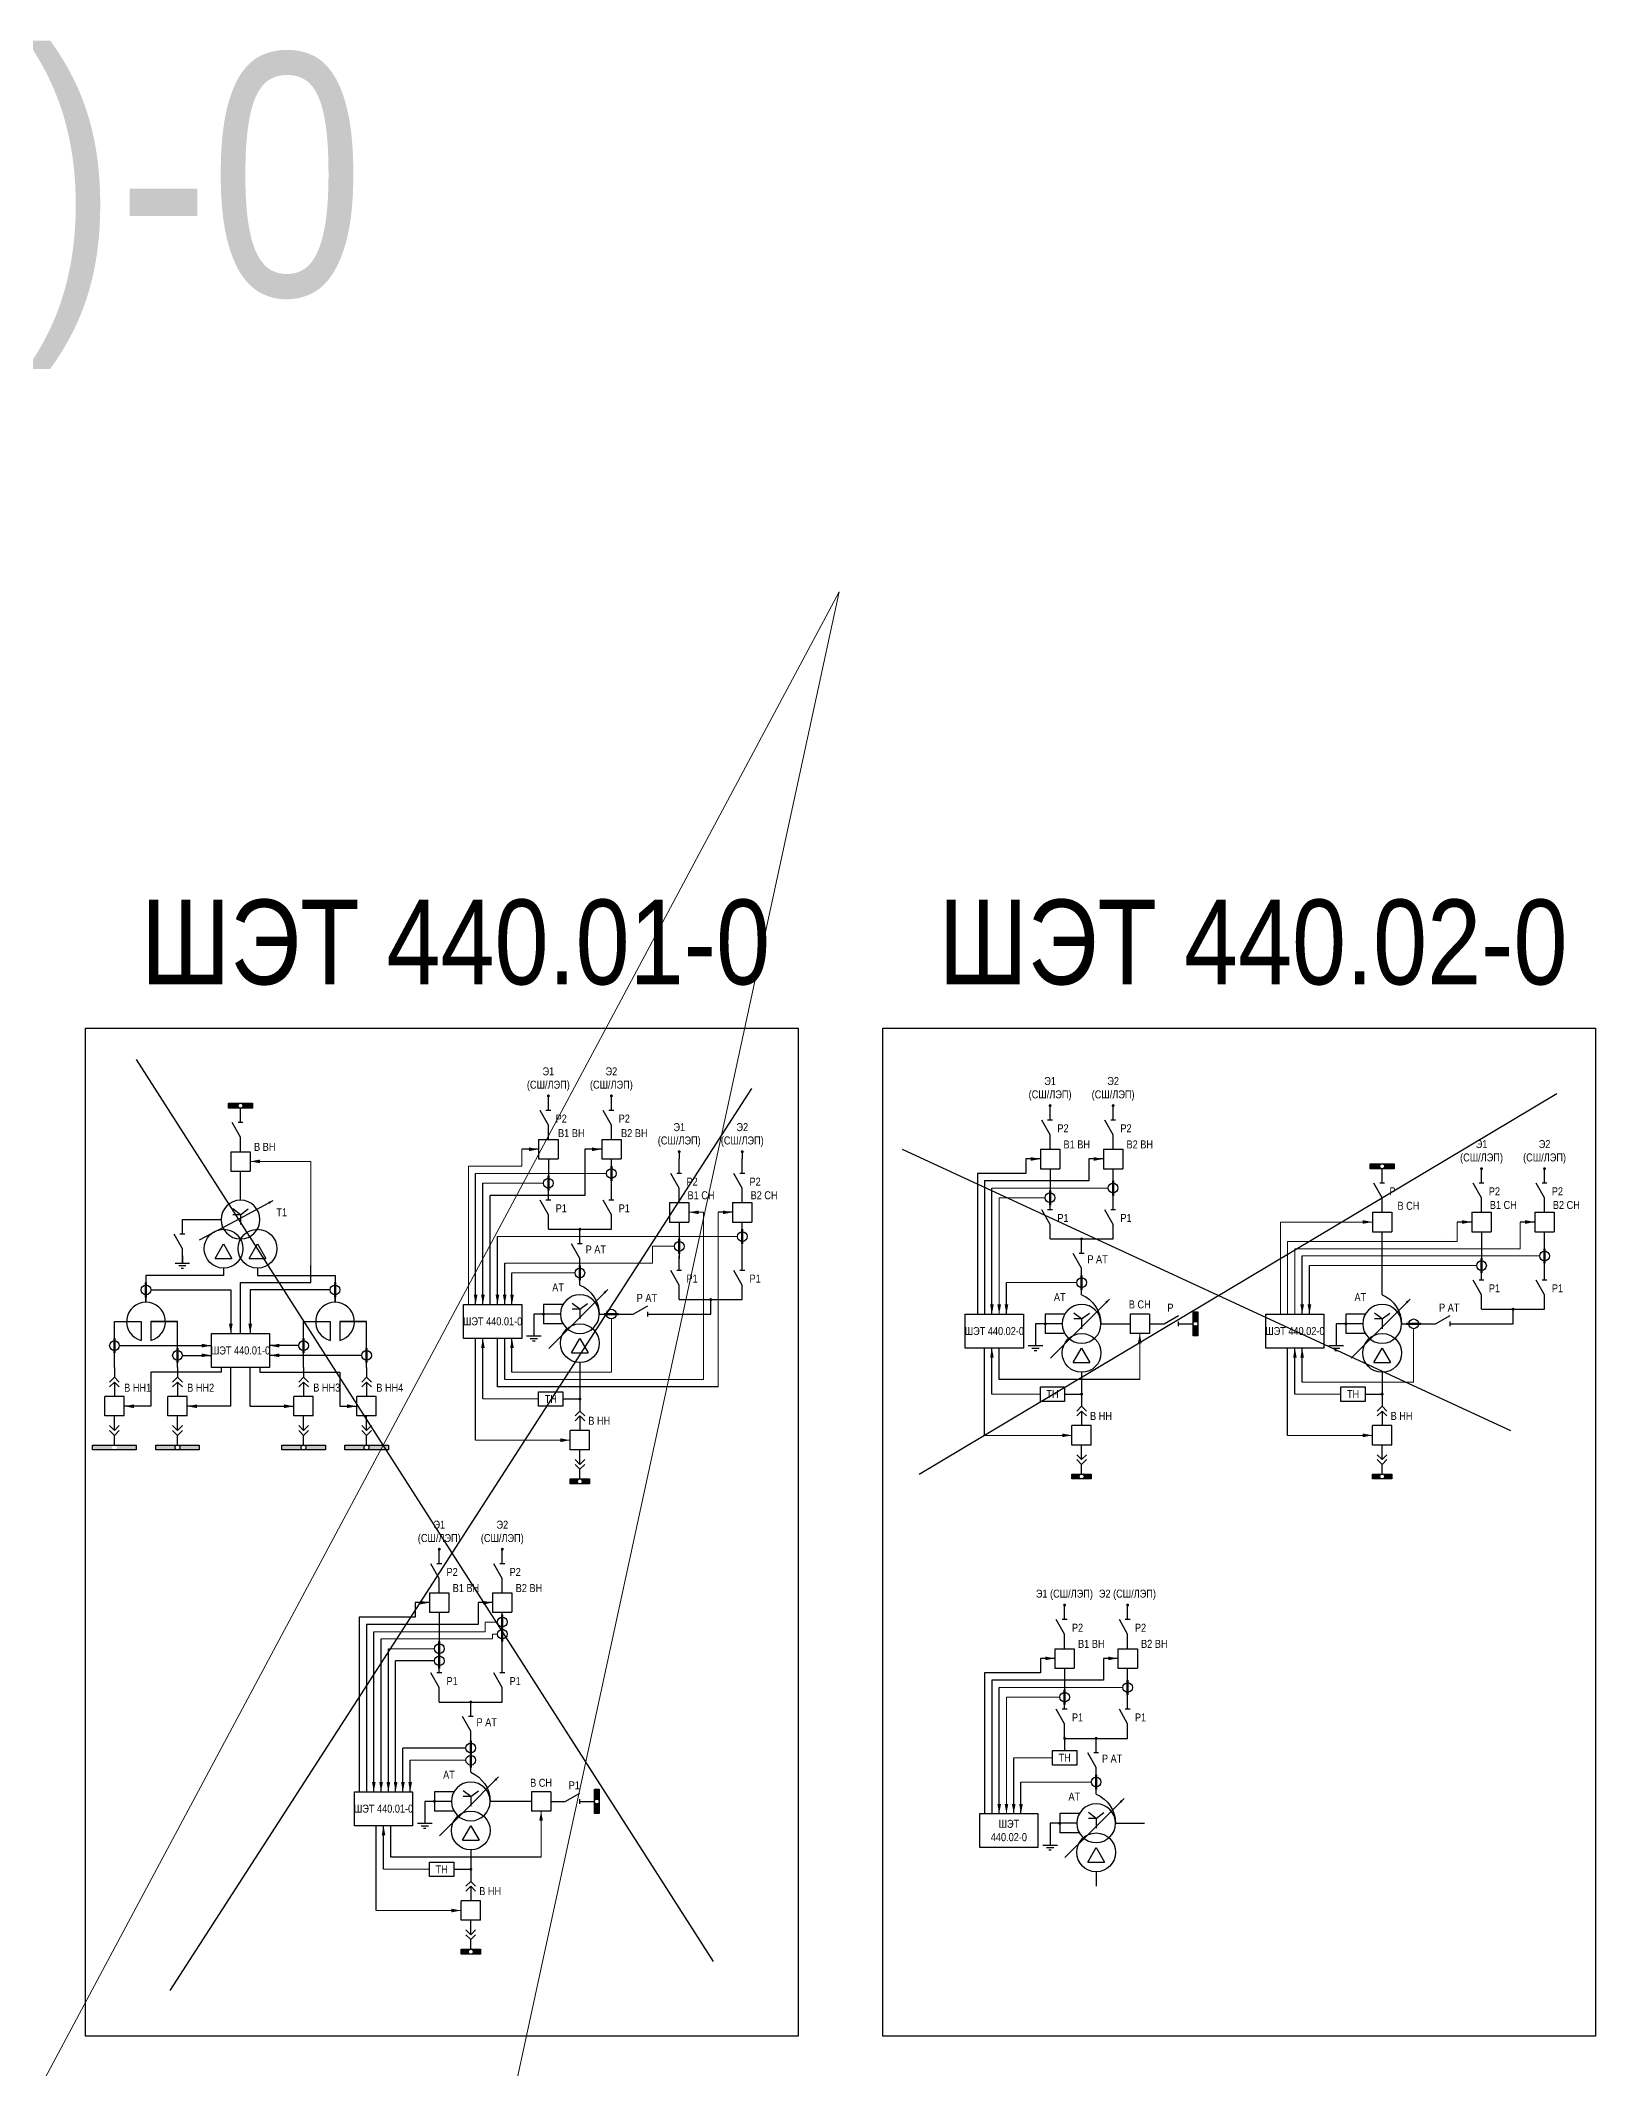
# Model space of a CAD drawing. Header units: millimetres. Extents: x 39198 to 51235, y 3901 to 12197.
# Drawn here: x 42392 to 43033, y 5799 to 6635 of the extents above; entities that cross this region are included whole.
import ezdxf
from ezdxf.enums import TextEntityAlignment as Align

# ---------------------------------------------------------------- set-up
doc = ezdxf.new("R2010")
doc.units = ezdxf.units.MM
doc.layers.add('Основная', color=7, linetype='Continuous', lineweight=30)
doc.layers.add('Тонкая', color=7, linetype='Continuous', lineweight=5)
doc.styles.add('Narrow', font='ARIALN.TTF')
doc.styles.add('Вывод', font='tahoma.ttf', dxfattribs={"height": 2.5})
doc.styles.add('Компонент', font='ARIALN.TTF', dxfattribs={"height": 3.5})

# ---------------------------------------------------------------- blocks, each defined once
blk = doc.blocks.new('*U28')
at = {"color": 0}
for p, q in [((0, 0), (-8, 0)), ((-8, -8), (-8, 0)), ((0, -8), (0, 0)), ((0, -8), (-8, -8))]:
    blk.add_line(p, q, dxfattribs=at)
at = {"layer": 'Основная', "style": 'Компонент'}
blk.add_attdef('ОУ', text='', height=3.5, dxfattribs=at).set_placement((-15, -3), align=Align.MIDDLE_CENTER)
blk = doc.blocks.new('*U26')
at = {"ltscale": 0.25}
blk.add_circle((0, 0), 2, dxfattribs=at)
at = {"layer": 'Основная', "color": 0, "lineweight": 50}
blk.add_line((0, -3), (0, 3), dxfattribs=at)
at = {"layer": 'Основная', "style": 'Компонент'}
blk.add_attdef('ОУ', text='', height=3.5, dxfattribs=at).set_placement((-6, 0), align=Align.MIDDLE_CENTER)
blk = doc.blocks.new('*U38')
at = {"ltscale": 0.25}
for p, q in [((-3.46, -4), (0, 2)), ((0, 2), (3.46, -4)), ((-3.46, -4), (3.46, -4))]:
    blk.add_line(p, q, dxfattribs=at)
blk.add_circle((0, 0), 8, dxfattribs=at)
at = {"layer": 'Основная', "style": 'Компонент'}
blk.add_attdef('ОУ', text='', height=3.5, dxfattribs=at).set_placement((17, 0), align=Align.MIDDLE_CENTER)
blk = doc.blocks.new('*U39')
at = {"ltscale": 0.25}
for p, q in [((0, 0), (-20, 0)), ((14.44, 0), (0, 0))]:
    blk.add_line(p, q, dxfattribs=at)
blk.add_lwpolyline([(-18, 0, 1, 0, 0), (-20, 0, 0, 0, 0)], format="xyseb", dxfattribs=at)
at = {"layer": 'Основная', "style": 'Вывод'}
blk.add_attdef('ОС', text='', height=2.5, dxfattribs=at).set_placement((3, 2), align=Align.MIDDLE_CENTER)
blk = doc.blocks.new('*U40')
at = {"ltscale": 0.25}
for q in [(-3.2, 4.4), (3.2, 4.4), (0, -2), (3.21, 2)]:
    blk.add_line((0, 2), q, dxfattribs=at)
blk.add_circle((0, 0), 8, dxfattribs=at)
blk.add_arc((5.23, -0.15), 13.23, 113.28026, 179.33961, dxfattribs=at)
at = {"layer": 'Основная', "style": 'Компонент'}
blk.add_attdef('ОУ', text='', height=3.5, dxfattribs=at).set_placement((-17, 0), align=Align.MIDDLE_CENTER)
blk = doc.blocks.new('*U20')
at = {"ltscale": 0.25}
blk.add_circle((0, 0), 2, dxfattribs=at)
at = {"layer": 'Основная', "color": 0, "lineweight": 50}
blk.add_line((3, 0), (-3, 0), dxfattribs=at)
at = {"layer": 'Основная', "style": 'Компонент'}
blk.add_attdef('ОУ', text='', height=3.5, dxfattribs=at).set_placement((0, -6), align=Align.MIDDLE_CENTER)
blk = doc.blocks.new('*U41')
at = {"color": 0}
for p, q in [((-3, 0), (3, 0)), ((0, 3), (0, 0)), ((-1.5, -1), (1.5, -1)), ((-0.5, -2), (0.5, -2))]:
    blk.add_line(p, q, dxfattribs=at)
blk = doc.blocks.new('*U42')
at = {"ltscale": 0.25}
for p, q in [((0, 0), (-20, 0)), ((14.44, 0), (0, 0))]:
    blk.add_line(p, q, dxfattribs=at)
blk.add_lwpolyline([(-18, 0, 1, 0, 0), (-20, 0, 0, 0, 0)], format="xyseb", dxfattribs=at)
at = {"layer": 'Основная', "style": 'Вывод'}
blk.add_attdef('ОС', text='', height=2.5, dxfattribs=at).set_placement((3, 2), align=Align.MIDDLE_CENTER)
blk = doc.blocks.new('*U43')
at = {"ltscale": 0.25}
for q in [(-3.2, 4.4), (3.2, 4.4), (0, -2), (3.21, 2)]:
    blk.add_line((0, 2), q, dxfattribs=at)
blk.add_circle((0, 0), 8, dxfattribs=at)
at = {"layer": 'Основная', "style": 'Компонент'}
blk.add_attdef('ОУ', text='', height=3.5, dxfattribs=at).set_placement((-17, 0), align=Align.MIDDLE_CENTER)
blk = doc.blocks.new('*U23')
at = {"color": 0}
blk.add_line((0, 0), (6, 3.43), dxfattribs=at)
blk = doc.blocks.new('*U11')
at = {"color": 0}
blk.add_line((0, -1), (0, 1), dxfattribs=at)
blk = doc.blocks.new('*U34')
at = {"color": 0}
for p, q in [((0, 3), (0, 9)), ((0, -9), (0, -3))]:
    blk.add_line(p, q, dxfattribs=at)
at = {"color": 0, "ltscale": 0.25, "rotation": 89.99999999999999}
for name, p in [('*U23', (0, -3)), ('*U11', (0, 3))]:
    blk.add_blockref(name, p, dxfattribs=at)
at = {"layer": 'Основная'}
for tag, height, style, p in [('ОУ', 3.5, 'Компонент', (-12, 0)), ('В1', 2.5, 'Вывод', (2, 7)), ('В2', 2.5, 'Вывод', (2, -7))]:
    blk.add_attdef(tag, text='', height=height, dxfattribs=dict(at, style=style)).set_placement(p, align=Align.MIDDLE_CENTER)
blk = doc.blocks.new('*U31')
at = {"color": 0}
for p, q in [((-3, 0), (3, 0)), ((0, 3), (0, 0)), ((-1.5, -1), (1.5, -1)), ((-0.5, -2), (0.5, -2))]:
    blk.add_line(p, q, dxfattribs=at)
blk = doc.blocks.new('*U200')
at = {"layer": 'Основная', "ltscale": 0.25}
for p, q in [((2, 2), (0, 0)), ((0, 0), (2, -2))]:
    blk.add_line(p, q, dxfattribs=at)
blk = doc.blocks.new('*U32')
at = {"color": 0}
for p, q in [((0, 6), (0, 2)), ((0, 0), (0, -6))]:
    blk.add_line(p, q, dxfattribs=at)
at = {"color": 0, "ltscale": 0.25, "xscale": -1, "rotation": 90}
for p in [(0, 2), (0, 0)]:
    blk.add_blockref('*U200', p, dxfattribs=at)
at = {"layer": 'Основная'}
for tag, height, style, p in [('ОУ2', 3.5, 'Компонент', (-5, 6)), ('В2', 2.5, 'Вывод', (3, 6)), ('ОУ1', 3.5, 'Компонент', (-5, -6)), ('В1', 2.5, 'Вывод', (3, -6))]:
    blk.add_attdef(tag, text='', height=height, dxfattribs=dict(at, style=style)).set_placement(p, align=Align.MIDDLE_CENTER)
blk = doc.blocks.new('*U33')
at = {"color": 0}
for p, q in [((0, 0), (0, 6)), ((0, -6), (0, -2))]:
    blk.add_line(p, q, dxfattribs=at)
at = {"color": 0, "ltscale": 0.25, "rotation": 89.99999999999999}
for p in [(0, 0), (0, -2)]:
    blk.add_blockref('*U200', p, dxfattribs=at)
at = {"layer": 'Основная'}
for tag, height, style, p in [('ОУ1', 3.5, 'Компонент', (-5, 6)), ('В1', 2.5, 'Вывод', (3, 6)), ('ОУ2', 3.5, 'Компонент', (-5, -6)), ('В2', 2.5, 'Вывод', (3, -6))]:
    blk.add_attdef(tag, text='', height=height, dxfattribs=dict(at, style=style)).set_placement(p, align=Align.MIDDLE_CENTER)
blk = doc.blocks.new('*U181')
at = {"color": 0}
for p, q in [((0, 3), (0, 9)), ((0, -9), (0, -3))]:
    blk.add_line(p, q, dxfattribs=at)
at = {"color": 0, "ltscale": 0.25, "rotation": 89.99999999999999}
for name, p in [('*U23', (0, -3)), ('*U11', (0, 3))]:
    blk.add_blockref(name, p, dxfattribs=at)
at = {"layer": 'Основная'}
for tag, height, style, p in [('ОУ', 3.5, 'Компонент', (-12, 0)), ('В1', 2.5, 'Вывод', (2, 7)), ('В2', 2.5, 'Вывод', (2, -7))]:
    blk.add_attdef(tag, text='', height=height, dxfattribs=dict(at, style=style)).set_placement(p, align=Align.MIDDLE_CENTER)

msp = doc.modelspace()

# ---------------------------------------------------------------- hatches: boundary and pattern name
h = msp.add_hatch(color=0)
h.dxf.hatch_style = 1
h.paths.add_polyline_path([(42421, 6055, -0.414214), (42422, 6056), (42413, 6056), (42413, 6054), (42422, 6054, -0.414214)])
h.paths.add_polyline_path([(42431, 6056), (42422, 6056, -0.414214), (42423, 6055, -0.414214), (42422, 6054), (42431, 6054)])
h = msp.add_hatch(color=0)
h.dxf.hatch_style = 1
h.paths.add_polyline_path([(42447, 6055, -0.414214), (42448, 6056), (42439, 6056), (42439, 6054), (42448, 6054, -0.414214)])
h.paths.add_polyline_path([(42457, 6056), (42448, 6056, -0.414214), (42449, 6055, -0.414214), (42448, 6054), (42457, 6054)])
h = msp.add_hatch(color=0)
h.dxf.hatch_style = 1
h.paths.add_polyline_path([(42499, 6055, -0.414214), (42500, 6056), (42491, 6056), (42491, 6054), (42500, 6054, -0.414214)])
h.paths.add_polyline_path([(42509, 6056), (42500, 6056, -0.414214), (42501, 6055, -0.414214), (42500, 6054), (42509, 6054)])
h = msp.add_hatch(color=0)
h.dxf.hatch_style = 1
h.paths.add_polyline_path([(42525, 6055, -0.414214), (42526, 6056), (42517, 6056), (42517, 6054), (42526, 6054, -0.414214)])
h.paths.add_polyline_path([(42535, 6056), (42526, 6056, -0.414214), (42527, 6055, -0.414214), (42526, 6054), (42535, 6054)])
at = {"layer": 'Тонкая'}
h = msp.add_hatch(color=0, dxfattribs=at)
h.dxf.hatch_style = 1
h.paths.add_polyline_path([(42473, 6196, -0.414214), (42474, 6197), (42469, 6197), (42469, 6195), (42474, 6195, -0.414214)])
h.paths.add_polyline_path([(42479, 6197), (42474, 6197, -0.414214), (42475, 6196, -0.414214), (42474, 6195), (42479, 6195)])
h = msp.add_hatch(color=0, dxfattribs=at)
h.dxf.hatch_style = 1
h.paths.add_polyline_path([(42944, 6171, -0.414214), (42945, 6172), (42940, 6172), (42940, 6170), (42945, 6170, -0.414214)])
h.paths.add_polyline_path([(42950, 6172), (42945, 6172, -0.414214), (42946, 6171, -0.414214), (42945, 6170), (42950, 6170)])
h = msp.add_hatch(color=0, dxfattribs=at)
h.dxf.hatch_style = 1
h.paths.add_polyline_path([(42868, 6107, -0.414214), (42869, 6106), (42869, 6111), (42867, 6111), (42867, 6106, -0.414214)])
h.paths.add_polyline_path([(42869, 6101), (42869, 6106, -0.414214), (42868, 6105, -0.414214), (42867, 6106), (42867, 6101)])
h = msp.add_hatch(color=0, dxfattribs=at)
h.dxf.hatch_style = 1
h.paths.add_polyline_path([(42610, 6040), (42614, 6040, -0.414214), (42613, 6041, -0.414214), (42614, 6042), (42610, 6042)])
h.paths.add_polyline_path([(42618, 6040), (42618, 6042), (42614, 6042, -0.414214), (42615, 6041, -0.414214), (42614, 6040)])
h = msp.add_hatch(color=0, dxfattribs=at)
h.dxf.hatch_style = 1
h.paths.add_polyline_path([(42817, 6042), (42821, 6042, -0.414214), (42820, 6043, -0.414214), (42821, 6044), (42817, 6044)])
h.paths.add_polyline_path([(42825, 6042), (42825, 6044), (42821, 6044, -0.414214), (42822, 6043, -0.414214), (42821, 6042)])
h = msp.add_hatch(color=0, dxfattribs=at)
h.dxf.hatch_style = 1
h.paths.add_polyline_path([(42941, 6042), (42945, 6042, -0.414214), (42944, 6043, -0.414214), (42945, 6044), (42941, 6044)])
h.paths.add_polyline_path([(42949, 6042), (42949, 6044), (42945, 6044, -0.414214), (42946, 6043, -0.414214), (42945, 6042)])
h = msp.add_hatch(color=0, dxfattribs=at)
h.dxf.hatch_style = 1
h.paths.add_polyline_path([(42621, 5910, -0.414214), (42622, 5909), (42622, 5914), (42620, 5914), (42620, 5909, -0.414214)])
h.paths.add_polyline_path([(42622, 5904), (42622, 5909, -0.414214), (42621, 5908, -0.414214), (42620, 5909), (42620, 5904)])
h = msp.add_hatch(color=0, dxfattribs=at)
h.dxf.hatch_style = 1
h.paths.add_polyline_path([(42565, 5846), (42569, 5846, -0.414214), (42568, 5847, -0.414214), (42569, 5848), (42565, 5848)])
h.paths.add_polyline_path([(42573, 5846), (42573, 5848), (42569, 5848, -0.414214), (42570, 5847, -0.414214), (42569, 5846)])

# ---------------------------------------------------------------- linework, layer by layer
for p, q in [((42597, 6178), (42590, 6178)), ((42623, 6178), (42616, 6178)), ((42616, 6178), (42616, 6159)), ((42804, 6174), (42798, 6174)), ((42798, 6174), (42798, 6168)), ((42830, 6174), (42824, 6174)), ((42824, 6174), (42824, 6165)), ((42571, 6114), (42571, 6168)), ((42798, 6168), (42778, 6168)), ((42778, 6168), (42778, 6110)), ((42824, 6165), (42781, 6165)), ((42781, 6165), (42781, 6110)), ((42574, 6114), (42574, 6164)), ((42616, 6159), (42577, 6159)), ((42577, 6114), (42577, 6159)), ((42784, 6110), (42784, 6162)), ((42677, 6152), (42671, 6152)), ((42982, 6148), (42976, 6148)), ((43008, 6148), (43002, 6148)), ((42580, 6114), (42580, 6142)), ((42912, 6110), (42912, 6134)), ((42474, 6102), (42474, 6123)), ((42474, 6123), (42503, 6123)), ((42503, 6123), (42503, 6130)), ((42583, 6114), (42583, 6131)), ((42586, 6114), (42586, 6127)), ((42790, 6110), (42790, 6123)), ((42915, 6110), (42915, 6130)), ((42437, 6120), (42470, 6120)), ((42470, 6120), (42470, 6102)), ((42511, 6120), (42478, 6120)), ((42478, 6120), (42478, 6102)), ((42571, 6058), (42571, 6100)), ((42574, 6075), (42574, 6100)), ((42580, 6080), (42580, 6100)), ((42583, 6083), (42583, 6100)), ((42586, 6086), (42586, 6100)), ((42424, 6097), (42462, 6097)), ((42450, 6093), (42462, 6093)), ((42498, 6097), (42486, 6097)), ((42524, 6093), (42486, 6093)), ((42781, 6060), (42781, 6096)), ((42784, 6077), (42784, 6096)), ((42787, 6083), (42787, 6096)), ((42906, 6060), (42906, 6096)), ((42909, 6077), (42909, 6096)), ((42912, 6082), (42912, 6096)), ((42466, 6086), (42437, 6086)), ((42437, 6086), (42437, 6072)), ((42466, 6088), (42466, 6086)), ((42470, 6072), (42470, 6088)), ((42478, 6072), (42478, 6088)), ((42482, 6088), (42482, 6086)), ((42482, 6086), (42515, 6086)), ((42515, 6086), (42515, 6072)), ((42845, 6083), (42787, 6083)), ((42671, 6080), (42580, 6080)), ((42430, 6072), (42426, 6072)), ((42437, 6072), (42426, 6072)), ((42456, 6072), (42452, 6072)), ((42470, 6072), (42452, 6072)), ((42478, 6072), (42496, 6072)), ((42492, 6072), (42496, 6072)), ((42515, 6072), (42522, 6072)), ((42518, 6072), (42522, 6072)), ((42552, 5991), (42546, 5991)), ((42546, 5991), (42546, 5985)), ((42578, 5991), (42572, 5991)), ((42572, 5991), (42572, 5982)), ((42546, 5985), (42523, 5985)), ((42523, 5985), (42523, 5913)), ((42572, 5982), (42526, 5982)), ((42526, 5982), (42526, 5913)), ((42529, 5913), (42529, 5979)), ((42532, 5913), (42532, 5976)), ((42535, 5913), (42535, 5972)), ((42554, 5967), (42538, 5967)), ((42538, 5913), (42538, 5967)), ((42810, 5968), (42804, 5968)), ((42804, 5968), (42804, 5962)), ((42836, 5968), (42830, 5968)), ((42830, 5968), (42830, 5959)), ((42804, 5962), (42781, 5962)), ((42781, 5962), (42781, 5904)), ((42830, 5959), (42784, 5959)), ((42784, 5959), (42784, 5904)), ((42787, 5904), (42787, 5956)), ((42541, 5913), (42541, 5931)), ((42567, 5931), (42541, 5931)), ((42544, 5913), (42544, 5926)), ((42793, 5904), (42793, 5927)), ((42796, 5904), (42796, 5917)), ((42530, 5864), (42530, 5899)), ((42533, 5881), (42533, 5899)), ((42536, 5886), (42536, 5899)), ((42598, 5886), (42536, 5886))]:
    msp.add_line(p, q)
for points in [[(42704, 6228), (42704, 5812.2), (42410, 5812.2), (42410, 6228)], [(43033, 6228), (43033, 5812.2), (42739, 5812.2), (42739, 6228)]]:
    msp.add_lwpolyline(points, close=True)
for centre in [(42474, 6196), (42945, 6171), (42868, 6106), (42448, 6055), (42500, 6055), (42526, 6055), (42621, 5909)]:
    msp.add_circle(centre, 1)
at = {"layer": 'Основная'}
for p, q in [((42601, 6174), (42601, 6167)), ((42655, 6177), (42655, 6174)), ((42681, 6177), (42681, 6174)), ((42808, 6170), (42808, 6159)), ((42655, 6148), (42655, 6133)), ((42601, 6145), (42627, 6145)), ((42808, 6141), (42834, 6141)), ((42945, 6118), (42945, 6144)), ((42986, 6144), (42986, 6129)), ((42435, 6116), (42435, 6117)), ((42513, 6116), (42513, 6117)), ((42655, 6116), (42681, 6116)), ((42668, 6110), (42668, 6116)), ((42648, 6110), (42668, 6110)), ((42986, 6112), (43012, 6112)), ((42999, 6106), (42999, 6112)), ((42829, 6106), (42841, 6106)), ((42979, 6106), (42999, 6106)), ((42614, 6090), (42614, 6074)), ((42821, 6086), (42821, 6076)), ((42945, 6086), (42945, 6076)), ((42607, 6075), (42614, 6075)), ((42814, 6077), (42821, 6077)), ((42938, 6077), (42945, 6077)), ((42556, 5987), (42556, 5975)), ((42814, 5964), (42814, 5953)), ((42556, 5950), (42582, 5950)), ((42814, 5935), (42840, 5935)), ((42594, 5909), (42577, 5909)), ((42835, 5900), (42847, 5900)), ((42569, 5889), (42569, 5880)), ((42562, 5881), (42569, 5881)), ((42827, 5880), (42827, 5874))]:
    msp.add_line(p, q, dxfattribs=at)
for points in [[(42431, 6215), (42669, 5843)], [(42445, 5831), (42685, 6203)], [(42754, 6044), (43017, 6201)], [(42627, 6163), (42627, 6174)], [(42747, 6178), (42998, 6062)], [(42834, 6157), (42834, 6170)], [(42681, 6133), (42681, 6148)], [(43012, 6129), (43012, 6144)], [(42467, 6126), (42435, 6126), (42435, 6115)], [(42467, 6129), (42467, 6126)], [(42481, 6129), (42481, 6126)], [(42481, 6126), (42513, 6126), (42513, 6115)], [(42435, 6115), (42435, 6116)], [(42513, 6115), (42513, 6116)], [(42500, 6107), (42511, 6107), (42511, 6099.13)], [(42500, 6107), (42511, 6107)], [(42526, 6107), (42515, 6107), (42515, 6099.13)], [(42515, 6107), (42526, 6107)], [(42599, 6110), (42595, 6110)], [(42595, 6110), (42595, 6104)], [(42606, 6110), (42598, 6110)], [(42607, 6114), (42599, 6114)], [(42599, 6114), (42599, 6106)], [(42622, 6110), (42632, 6110)], [(42814, 6110), (42806, 6110)], [(42806, 6110), (42806, 6102)], [(42938, 6110), (42930, 6110)], [(42930, 6110), (42930, 6102)], [(42607, 6106), (42599, 6106)], [(42806, 6106), (42802, 6106)], [(42802, 6106), (42802, 6100)], [(42813, 6106), (42806, 6106)], [(42814, 6102), (42806, 6102)], [(42930, 6106), (42926, 6106)], [(42926, 6106), (42926, 6100)], [(42937, 6106), (42929, 6106)], [(42938, 6102), (42930, 6102)], [(42953, 6106), (42963, 6106)], [(42614, 6090), (42614, 6082)], [(42607, 6075), (42610, 6075)], [(42814, 6077), (42817, 6077)], [(42938, 6077), (42941, 6077)], [(42582, 5968), (42582, 5987)], [(42840, 5951), (42840, 5964)], [(42814, 5935), (42814, 5930)], [(42554, 5909), (42550, 5909)], [(42550, 5909), (42550, 5903)], [(42561, 5909), (42553, 5909)], [(42562, 5913), (42554, 5913)], [(42554, 5913), (42554, 5905)], [(42562, 5905), (42554, 5905)], [(42812, 5900), (42808, 5900)], [(42808, 5900), (42808, 5894)], [(42820, 5904), (42812, 5904)], [(42812, 5904), (42812, 5896)], [(42819, 5900), (42812, 5900)], [(42820, 5896), (42812, 5896)], [(42562, 5881), (42565, 5881)]]:
    msp.add_lwpolyline(points, dxfattribs=at)
at = {"layer": 'Основная', "ltscale": 0.25, "const_width": 0.6}
for points in [[(42601.3, 6200.01, 1), (42600.7, 6200.01, 1)], [(42601.3, 6200.01, 1), (42600.7, 6200.01, 1)], [(42601.01, 6199.7, 1), (42601.01, 6200.3, 1)], [(42627.3, 6200.01, 1), (42626.7, 6200.01, 1)], [(42627.3, 6200.01, 1), (42626.7, 6200.01, 1)], [(42627.01, 6199.7, 1), (42627.01, 6200.3, 1)], [(42808.3, 6196.01, 1), (42807.7, 6196.01, 1)], [(42808.3, 6196.01, 1), (42807.7, 6196.01, 1)], [(42808.01, 6195.7, 1), (42808.01, 6196.3, 1)], [(42834.3, 6196.01, 1), (42833.7, 6196.01, 1)], [(42834.3, 6196.01, 1), (42833.7, 6196.01, 1)], [(42834.01, 6195.7, 1), (42834.01, 6196.3, 1)], [(42655.3, 6177.01, 1), (42654.7, 6177.01, 1)], [(42655.3, 6177.01, 1), (42654.7, 6177.01, 1)], [(42655.01, 6176.7, 1), (42655.01, 6177.3, 1)], [(42681.3, 6177.01, 1), (42680.7, 6177.01, 1)], [(42681.3, 6177.01, 1), (42680.7, 6177.01, 1)], [(42681.01, 6176.7, 1), (42681.01, 6177.3, 1)], [(42986.3, 6170.01, 1), (42985.7, 6170.01, 1)], [(42986.3, 6170.01, 1), (42985.7, 6170.01, 1)], [(42986.01, 6169.7, 1), (42986.01, 6170.3, 1)], [(43012.3, 6170.01, 1), (43011.7, 6170.01, 1)], [(43012.3, 6170.01, 1), (43011.7, 6170.01, 1)], [(43012.01, 6169.7, 1), (43012.01, 6170.3, 1)], [(42614.3, 6145.01, 1), (42613.7, 6145.01, 1)], [(42614.3, 6145.01, 1), (42613.7, 6145.01, 1)], [(42614.01, 6144.7, 1), (42614.01, 6145.3, 1)], [(42821.3, 6141.01, 1), (42820.7, 6141.01, 1)], [(42821.3, 6141.01, 1), (42820.7, 6141.01, 1)], [(42821.01, 6140.7, 1), (42821.01, 6141.3, 1)], [(42668.3, 6116.01, 1), (42667.7, 6116.01, 1)], [(42668.3, 6116.01, 1), (42667.7, 6116.01, 1)], [(42668.01, 6115.7, 1), (42668.01, 6116.3, 1)], [(42598.7, 6110, 1), (42599.3, 6110, 1)], [(42805.7, 6106, 1), (42806.3, 6106, 1)], [(42929.7, 6106, 1), (42930.3, 6106, 1)], [(42999.3, 6112.01, 1), (42998.7, 6112.01, 1)], [(42999.3, 6112.01, 1), (42998.7, 6112.01, 1)], [(42999.01, 6111.7, 1), (42999.01, 6112.3, 1)], [(42614.3, 6075.01, 1), (42613.7, 6075.01, 1)], [(42614.3, 6075.01, 1), (42613.7, 6075.01, 1)], [(42614.01, 6074.7, 1), (42614.01, 6075.3, 1)], [(42821.3, 6077.01, 1), (42820.7, 6077.01, 1)], [(42821.3, 6077.01, 1), (42820.7, 6077.01, 1)], [(42821.01, 6076.7, 1), (42821.01, 6077.3, 1)], [(42945.3, 6077.01, 1), (42944.7, 6077.01, 1)], [(42945.3, 6077.01, 1), (42944.7, 6077.01, 1)], [(42945.01, 6076.7, 1), (42945.01, 6077.3, 1)], [(42556.3, 6013.01, 1), (42555.7, 6013.01, 1)], [(42556.3, 6013.01, 1), (42555.7, 6013.01, 1)], [(42556.01, 6012.7, 1), (42556.01, 6013.3, 1)], [(42582.3, 6013.01, 1), (42581.7, 6013.01, 1)], [(42582.3, 6013.01, 1), (42581.7, 6013.01, 1)], [(42582.01, 6012.7, 1), (42582.01, 6013.3, 1)], [(42814.3, 5990.01, 1), (42813.7, 5990.01, 1)], [(42814.3, 5990.01, 1), (42813.7, 5990.01, 1)], [(42814.01, 5989.7, 1), (42814.01, 5990.3, 1)], [(42840.3, 5990.01, 1), (42839.7, 5990.01, 1)], [(42840.3, 5990.01, 1), (42839.7, 5990.01, 1)], [(42840.01, 5989.7, 1), (42840.01, 5990.3, 1)], [(42569.3, 5950.01, 1), (42568.7, 5950.01, 1)], [(42569.3, 5950.01, 1), (42568.7, 5950.01, 1)], [(42569.01, 5949.7, 1), (42569.01, 5950.3, 1)], [(42814.3, 5935.01, 1), (42813.7, 5935.01, 1)], [(42814.3, 5935.01, 1), (42813.7, 5935.01, 1)], [(42814.01, 5934.7, 1), (42814.01, 5935.3, 1)], [(42827.3, 5935.01, 1), (42826.7, 5935.01, 1)], [(42827.3, 5935.01, 1), (42826.7, 5935.01, 1)], [(42827.01, 5934.7, 1), (42827.01, 5935.3, 1)], [(42553.7, 5909, 1), (42554.3, 5909, 1)], [(42811.7, 5900, 1), (42812.3, 5900, 1)], [(42569.3, 5881.01, 1), (42568.7, 5881.01, 1)], [(42569.3, 5881.01, 1), (42568.7, 5881.01, 1)], [(42569.01, 5880.7, 1), (42569.01, 5881.3, 1)]]:
    msp.add_lwpolyline(points, format="xyb", close=True, dxfattribs=at)
at = {"layer": 'Основная'}
for points in [[(42469, 6197), (42479, 6197), (42479, 6195), (42469, 6195)], [(42940, 6172), (42950, 6172), (42950, 6170), (42940, 6170)], [(42566, 6114), (42590, 6114), (42590, 6100), (42566, 6100)], [(42773, 6110), (42797, 6110), (42797, 6096), (42773, 6096)], [(42869, 6111), (42869, 6101), (42867, 6101), (42867, 6111)], [(42897, 6110), (42921, 6110), (42921, 6096), (42897, 6096)], [(42462, 6102), (42486, 6102), (42486, 6088), (42462, 6088)], [(42597, 6078), (42607, 6078), (42607, 6072), (42597, 6072)], [(42804, 6080), (42814, 6080), (42814, 6074), (42804, 6074)], [(42928, 6080), (42938, 6080), (42938, 6074), (42928, 6074)], [(42413, 6056), (42431, 6056), (42431, 6054), (42413, 6054)], [(42439, 6056), (42457, 6056), (42457, 6054), (42439, 6054)], [(42491, 6056), (42509, 6056), (42509, 6054), (42491, 6054)], [(42517, 6056), (42535, 6056), (42535, 6054), (42517, 6054)], [(42610, 6042), (42618, 6042), (42618, 6040), (42610, 6040)], [(42817, 6044), (42825, 6044), (42825, 6042), (42817, 6042)], [(42941, 6044), (42949, 6044), (42949, 6042), (42941, 6042)], [(42809, 5930), (42819, 5930), (42819, 5924), (42809, 5924)], [(42622, 5914), (42622, 5904), (42620, 5904), (42620, 5914)], [(42521, 5913), (42545, 5913), (42545, 5899), (42521, 5899)], [(42779, 5904), (42803, 5904), (42803, 5890), (42779, 5890)], [(42552, 5884), (42562, 5884), (42562, 5878), (42552, 5878)], [(42565, 5848), (42573, 5848), (42573, 5846), (42565, 5846)]]:
    msp.add_lwpolyline(points, close=True, dxfattribs=at)
at = {"layer": 'Основная', "ltscale": 0.35}
for points in [[(42474, 6157), (42474, 6169)], [(42450, 6149), (42452, 6149)], [(42452, 6149), (42466, 6149)], [(42614, 6122), (42614, 6124)], [(42821, 6118), (42821, 6120)], [(42422, 6088), (42422, 6107)], [(42422, 6107), (42433, 6107), (42433, 6099.13)], [(42422, 6107), (42433, 6107)], [(42448, 6107), (42437, 6107), (42437, 6099.13)], [(42437, 6107), (42448, 6107)], [(42448, 6088), (42448, 6107)], [(42500, 6088), (42500, 6107)], [(42526, 6088), (42526, 6107)], [(42569, 5921), (42569, 5923)], [(42827, 5912), (42827, 5914)]]:
    msp.add_lwpolyline(points, dxfattribs=at)
for centre in [(42435, 6106.87), (42513, 6106.87)]:
    msp.add_arc(centre, 8, 284.47752, 255.5225, dxfattribs=at)
at = {"layer": 'Тонкая'}
for p, q in [((42590, 6178), (42590, 6171)), ((42478, 6173), (42503, 6173)), ((42503, 6173), (42503, 6129)), ((42590, 6171), (42568, 6171)), ((42568, 6171), (42568, 6114)), ((42625, 6168), (42571, 6168)), ((42599, 6164), (42574, 6164)), ((42832, 6162), (42784, 6162)), ((42806, 6158), (42787, 6158)), ((42787, 6158), (42787, 6110)), ((42659, 6152), (42665, 6152)), ((42665, 6152), (42665, 6083)), ((42671, 6152), (42671, 6080)), ((42941, 6148), (42903, 6148)), ((42903, 6148), (42903, 6110)), ((42976, 6148), (42976, 6140)), ((43002, 6148), (43002, 6137)), ((42679, 6142), (42580, 6142)), ((42976, 6140), (42906, 6140)), ((42906, 6140), (42906, 6110)), ((42970, 6142), (42970, 6142)), ((42644, 6131), (42644, 6138)), ((42644, 6138), (42653, 6138)), ((43002, 6137), (42909, 6137)), ((42909, 6137), (42909, 6110)), ((43010, 6134), (42912, 6134)), ((42583, 6131), (42644, 6131)), ((42612, 6127), (42586, 6127)), ((42819, 6123), (42790, 6123)), ((42915, 6130), (42984, 6130)), ((42627, 6086), (42627, 6108)), ((42845, 6102), (42845, 6083)), ((42958, 6082), (42958, 6104)), ((42665, 6083), (42583, 6083)), ((42586, 6086), (42627, 6086)), ((42912, 6082), (42958, 6082)), ((42597, 6075), (42574, 6075)), ((42804, 6077), (42784, 6077)), ((42928, 6077), (42909, 6077)), ((42610, 6058), (42571, 6058)), ((42817, 6060), (42781, 6060)), ((42941, 6060), (42906, 6060)), ((42575, 5979), (42575, 5983)), ((42575, 5983), (42580, 5983)), ((42575, 5979), (42529, 5979)), ((42578, 5976), (42532, 5976)), ((42580, 5978), (42578, 5978)), ((42578, 5978), (42578, 5976)), ((42535, 5972), (42554, 5972)), ((42838, 5956), (42787, 5956)), ((42812, 5952), (42790, 5952)), ((42790, 5952), (42790, 5904)), ((42567, 5926), (42544, 5926)), ((42809, 5927), (42793, 5927)), ((42825, 5917), (42796, 5917)), ((42598, 5905), (42598, 5886)), ((42552, 5881), (42533, 5881)), ((42565, 5864), (42530, 5864))]:
    msp.add_line(p, q, dxfattribs=at)
msp.add_lwpolyline([(40986, 6404), (41253, 5866), (41485, 6509), (41669, 5638), (42045, 6462), (42327, 5671), (42721, 6408), (42501, 5392), (43021, 5790), (42805, 5414)], dxfattribs=at)
at = {"layer": 'Тонкая', "ltscale": 0.3}
for points in [[(42478, 6173, 0, 1.5, 0), (42482, 6173, 0, 0, 0)], [(42597, 6178, 0, 1.5, 0), (42593, 6178, 0, 0, 0)], [(42623, 6178, 0, 1.5, 0), (42619, 6178, 0, 0, 0)], [(42804, 6174, 0, 1.5, 0), (42800, 6174, 0, 0, 0)], [(42830, 6174, 0, 1.5, 0), (42826, 6174, 0, 0, 0)], [(42659, 6152, 0, 1.5, 0), (42663, 6152, 0, 0, 0)], [(42677, 6152, 0, 1.5, 0), (42673, 6152, 0, 0, 0)], [(42941, 6148, 0, 1.5, 0), (42937, 6148, 0, 0, 0)], [(42982, 6148, 0, 1.5, 0), (42978, 6148, 0, 0, 0)], [(43008, 6148, 0, 1.5, 0), (43004, 6148, 0, 0, 0)], [(42571, 6114, 0, 1.5, 0), (42571, 6118, 0, 0, 0)], [(42574, 6114, 0, 1.5, 0), (42574, 6118, 0, 0, 0)], [(42580, 6114, 0, 1.5, 0), (42580, 6118, 0, 0, 0)], [(42583, 6114, 0, 1.5, 0), (42583, 6118, 0, 0, 0)], [(42586, 6114, 0, 1.5, 0), (42586, 6118, 0, 0, 0)], [(42784, 6110, 0, 1.5, 0), (42784, 6114, 0, 0, 0)], [(42787, 6110, 0, 1.5, 0), (42787, 6114, 0, 0, 0)], [(42790, 6110, 0, 1.5, 0), (42790, 6114, 0, 0, 0)], [(42912, 6110, 0, 1.5, 0), (42912, 6114, 0, 0, 0)], [(42915, 6110, 0, 1.5, 0), (42915, 6114, 0, 0, 0)], [(42470, 6102, 0, 1.5, 0), (42470, 6106, 0, 0, 0)], [(42478, 6102, 0, 1.5, 0), (42478, 6106, 0, 0, 0)], [(42574, 6100, 0, 1.5, 0), (42574, 6096, 0, 0, 0)], [(42586, 6100, 0, 1.5, 0), (42586, 6096, 0, 0, 0)], [(42845, 6102, 0, 1.5, 0), (42845, 6098, 0, 0, 0)], [(42462, 6097, 0, 1.5, 0), (42458, 6097, 0, 0, 0)], [(42462, 6093, 0, 1.5, 0), (42458, 6093, 0, 0, 0)], [(42486, 6097, 0, 1.5, 0), (42490, 6097, 0, 0, 0)], [(42486, 6093, 0, 1.5, 0), (42490, 6093, 0, 0, 0)], [(42784, 6096, 0, 1.5, 0), (42784, 6092, 0, 0, 0)], [(42909, 6096, 0, 1.5, 0), (42909, 6092, 0, 0, 0)], [(42912, 6096, 0, 1.5, 0), (42912, 6092, 0, 0, 0)], [(42426, 6072, 0, 1.5, 0), (42430, 6072, 0, 0, 0)], [(42452, 6072, 0, 1.5, 0), (42456, 6072, 0, 0, 0)], [(42496, 6072, 0, 1.5, 0), (42492, 6072, 0, 0, 0)], [(42522, 6072, 0, 1.5, 0), (42518, 6072, 0, 0, 0)], [(42610, 6058, 0, 1.5, 0), (42606, 6058, 0, 0, 0)], [(42817, 6060, 0, 1.5, 0), (42813, 6060, 0, 0, 0)], [(42941, 6060, 0, 1.5, 0), (42937, 6060, 0, 0, 0)], [(42552, 5991, 0, 1.5, 0), (42548, 5991, 0, 0, 0)], [(42578, 5991, 0, 1.5, 0), (42574, 5991, 0, 0, 0)], [(42810, 5968, 0, 1.5, 0), (42806, 5968, 0, 0, 0)], [(42836, 5968, 0, 1.5, 0), (42832, 5968, 0, 0, 0)], [(42529, 5913, 0, 1.5, 0), (42529, 5917, 0, 0, 0)], [(42532, 5913, 0, 1.5, 0), (42532, 5917, 0, 0, 0)], [(42535, 5913, 0, 1.5, 0), (42535, 5917, 0, 0, 0)], [(42538, 5913, 0, 1.5, 0), (42538, 5917, 0, 0, 0)], [(42541, 5913, 0, 1.5, 0), (42541, 5917, 0, 0, 0)], [(42544, 5913, 0, 1.5, 0), (42544, 5917, 0, 0, 0)], [(42598, 5905, 0, 1.5, 0), (42598, 5901, 0, 0, 0)], [(42787, 5904, 0, 1.5, 0), (42787, 5908, 0, 0, 0)], [(42790, 5904, 0, 1.5, 0), (42790, 5908, 0, 0, 0)], [(42793, 5904, 0, 1.5, 0), (42793, 5908, 0, 0, 0)], [(42796, 5904, 0, 1.5, 0), (42796, 5908, 0, 0, 0)], [(42533, 5899, 0, 1.5, 0), (42533, 5895, 0, 0, 0)], [(42565, 5864, 0, 1.5, 0), (42561, 5864, 0, 0, 0)]]:
    msp.add_lwpolyline(points, format="xyseb", dxfattribs=at)
at = {"layer": 'Тонкая'}
for centre in [(42614, 6041), (42821, 6043), (42945, 6043), (42569, 5847)]:
    msp.add_circle(centre, 1, dxfattribs=at)

# ---------------------------------------------------------------- block references
at = {"layer": 'Основная'}
for name, p in [('*U34', (42601, 6191)), ('*U34', (42627, 6191)), ('*U34', (42474, 6186)), ('*U34', (42808, 6187)), ('*U34', (42834, 6187)), ('*U34', (42655, 6165)), ('*U34', (42681, 6165)), ('*U181', (42945, 6161)), ('*U34', (42986, 6161)), ('*U34', (43012, 6161)), ('*U34', (42601, 6154)), ('*U34', (42627, 6154)), ('*U34', (42808, 6150)), ('*U34', (42834, 6150)), ('*U34', (42614, 6136)), ('*U34', (42821, 6132)), ('*U34', (42655, 6125)), ('*U34', (42681, 6125)), ('*U34', (42986, 6121)), ('*U34', (43012, 6121)), ('*U34', (42556, 6004)), ('*U34', (42582, 6004)), ('*U34', (42814, 5981)), ('*U34', (42840, 5981)), ('*U34', (42556, 5959)), ('*U34', (42582, 5959)), ('*U34', (42569, 5941)), ('*U34', (42814, 5944)), ('*U34', (42840, 5944)), ('*U34', (42827, 5926))]:
    msp.add_blockref(name, p, dxfattribs=at)
at = {"layer": 'Основная', "ltscale": 0.25}
for name, p, rotation in [('*U28', (42597, 6174), 180), ('*U28', (42623, 6174), 180), ('*U28', (42470, 6169), 180), ('*U28', (42804, 6170), 180), ('*U28', (42830, 6170), 180), ('*U28', (42651, 6148), 180), ('*U28', (42677, 6148), 180), ('*U28', (42941, 6144), 180), ('*U28', (42982, 6144), 180), ('*U28', (43008, 6144), 180), ('*U39', (42611.36, 6106.05), 224.9999999999999), ('*U39', (42818.36, 6102.05), 224.9999999999999), ('*U39', (42942.36, 6102.05), 224.9999999999999), ('*U28', (42841, 6110), 89.99999999999999), ('*U28', (42552, 5987), 180), ('*U28', (42578, 5987), 180), ('*U28', (42810, 5964), 180), ('*U28', (42836, 5964), 180), ('*U39', (42566.36, 5905.05), 224.9999999999999), ('*U28', (42594, 5913), 89.99999999999999), ('*U39', (42824.36, 5896.05), 224.9999999999999)]:
    msp.add_blockref(name, p, dxfattribs=dict(at, rotation=rotation))
at = {"layer": 'Основная', "ltscale": 0.35}
for name, p, rotation in [('*U26', (42601, 6164), 180), ('*U26', (42627, 6168), 180), ('*U26', (42834, 6162), 180), ('*U42', (42469.83, 6147.39), 208.1452236498778), ('*U26', (42808, 6158), 180), ('*U26', (42655, 6138), 180), ('*U26', (42681, 6142), 180), ('*U26', (42986, 6130), 180), ('*U26', (43012, 6134), 180), ('*U26', (42582, 5978), 180), ('*U26', (42556, 5967), 180), ('*U26', (42840, 5956), 180), ('*U26', (42814, 5952), 180)]:
    msp.add_blockref(name, p, dxfattribs=dict(at, rotation=rotation))
at = {"layer": 'Основная', "ltscale": 0.35, "xscale": -1}
for name, p in [('*U43', (42474, 6149)), ('*U40', (42614, 6110)), ('*U40', (42821, 6106)), ('*U40', (42945, 6106)), ('*U40', (42569, 5909)), ('*U40', (42827, 5900))]:
    msp.add_blockref(name, p, dxfattribs=at)
at = {"layer": 'Основная', "ltscale": 0.35}
for name, p in [('*U34', (42450, 6140)), ('*U38', (42467, 6137)), ('*U38', (42481, 6137)), ('*U31', (42450, 6131)), ('*U26', (42435, 6120)), ('*U26', (42513, 6120)), ('*U26', (42614, 6127)), ('*U26', (42821, 6123)), ('*U38', (42614, 6098)), ('*U38', (42821, 6094)), ('*U38', (42945, 6094)), ('*U26', (42582, 5983)), ('*U26', (42556, 5972)), ('*U26', (42569, 5931)), ('*U26', (42569, 5926)), ('*U26', (42827, 5917)), ('*U38', (42569, 5897)), ('*U38', (42827, 5888))]:
    msp.add_blockref(name, p, dxfattribs=at)
at = {"layer": 'Основная', "ltscale": 0.25}
for name, p in [('*U20', (42627, 6110)), ('*U20', (42958, 6106)), ('*U26', (42422, 6097)), ('*U26', (42500, 6097)), ('*U41', (42595, 6101)), ('*U41', (42802, 6097)), ('*U41', (42926, 6097)), ('*U26', (42448, 6093)), ('*U26', (42526, 6093)), ('*U32', (42422, 6082)), ('*U32', (42448, 6082)), ('*U32', (42500, 6082)), ('*U32', (42526, 6082)), ('*U28', (42426, 6076)), ('*U28', (42452, 6076)), ('*U28', (42504, 6076)), ('*U28', (42530, 6076)), ('*U32', (42614, 6068)), ('*U32', (42821, 6070)), ('*U32', (42945, 6070)), ('*U33', (42422, 6062)), ('*U33', (42448, 6062)), ('*U33', (42500, 6062)), ('*U33', (42526, 6062)), ('*U28', (42618, 6062)), ('*U28', (42825, 6064)), ('*U33', (42821, 6050)), ('*U28', (42949, 6064)), ('*U33', (42945, 6050)), ('*U33', (42614, 6048)), ('*U41', (42550, 5900)), ('*U41', (42808, 5891)), ('*U32', (42569, 5874)), ('*U28', (42573, 5868)), ('*U33', (42569, 5854))]:
    msp.add_blockref(name, p, dxfattribs=at)
at = {"layer": 'Основная', "rotation": 270}
for name, p in [('*U34', (42639, 6110)), ('*U181', (42858, 6106)), ('*U34', (42970, 6106)), ('*U181', (42611, 5909))]:
    msp.add_blockref(name, p, dxfattribs=at)

# ---------------------------------------------------------------- texts
at = {"style": 'Narrow'}
for s, height, p in [('ШЭТ 440.01(02)-0', 100, (41580, 6530)), ('ШЭТ 440.01-0', 35, (42433, 6246)), ('ШЭТ 440.02-0', 35, (42762, 6246))]:
    msp.add_text(s, height=height, dxfattribs=at).set_placement(p)
at = {"layer": 'Основная', "char_height": 3.3, "style": 'Narrow'}
for s, insert, width, attachment_point in [('Э1 ^J(СШ/ЛЭП)', (42601, 6202), 28.8079, 8), ('Э2 ^J(СШ/ЛЭП)', (42627, 6202), 28.8079, 8), ('Э1 ^J(СШ/ЛЭП)', (42808, 6198), 28.8079, 8), ('Э2 ^J(СШ/ЛЭП)', (42834, 6198), 28.8079, 8), ('\\pxi-3,l3,t3;Р2', (42604, 6189), 5, 7), ('\\pxi-3,l3,t3;Р2', (42630, 6189), 5, 7), ('\\pxi-3,l3,t3;В1 ВН', (42605, 6183), 11.1512, 7), ('\\pxi-3,l3,t3;В2 ВН', (42631, 6183), 11.1512, 7), ('Э1 ^J(СШ/ЛЭП)', (42655, 6179), 28.8079, 8), ('Э2 ^J(СШ/ЛЭП)', (42681, 6179), 28.8079, 8), ('\\pxi-3,l3,t3;Р2', (42811, 6185), 5, 7), ('\\pxi-3,l3,t3;В1 ВН', (42819, 6180), 24, 5), ('\\pxi-3,l3,t3;Р2', (42837, 6185), 5, 7), ('\\pxi-3,l3,t3;В2 ВН', (42845, 6180), 24, 5), ('Э1 ^J(СШ/ЛЭП)', (42986, 6172), 28.8079, 8), ('Э2 ^J(СШ/ЛЭП)', (43012, 6172), 28.8079, 8), ('\\pxi-3,l3,t3;В ВН', (42484, 6179), 24, 5), ('\\pxi-3,l3,t3;Р2', (42658, 6163), 5, 7), ('\\pxi-3,l3,t3;Р2', (42684, 6163), 5, 7), ('\\pxi-3,l3,t3;В1 СН', (42664, 6159), 24, 5), ('\\pxi-3,l3,t3;В2 СН', (42690, 6159), 24, 5), ('\\pxi-3,l3,t3;Р', (42948, 6159), 5, 7), ('\\pxi-3,l3,t3;В СН', (42951.34, 6152.99), 10.2966, 7), ('\\pxi-3,l3,t3;Р2', (42989, 6159), 5, 7), ('\\pxi-3,l3,t3;В1 СН', (42995, 6155), 24, 5), ('\\pxi-3,l3,t3;Р2', (43015, 6159), 5, 7), ('\\pxi-3,l3,t3;В2 СН', (43021, 6155), 24, 5), ('\\pxi-3,l3,t3;T1', (42491, 6152), 24, 5), ('\\pxi-3,l3,t3;Р1', (42604, 6152), 5, 7), ('\\pxi-3,l3,t3;Р1', (42630, 6152), 5, 7), ('\\pxi-3,l3,t3;Р1', (42811, 6148), 5, 7), ('\\pxi-3,l3,t3;Р1', (42837, 6148), 5, 7), ('\\pxi-3,l3,t3;Р АТ', (42616.38, 6135.01), 10.7497, 7), ('\\pxi-3,l3,t3;Р АТ', (42823.38, 6131.01), 10.7497, 7), ('\\pxi-3,l3,t3;Р1', (42658, 6123), 5, 7), ('\\pxi-3,l3,t3;Р1', (42684, 6123), 5, 7), ('\\pxi-3,l3,t3;AT', (42605, 6121), 24, 5), ('\\pxi-3,l3,t3;Р АТ', (42637.46, 6115.04), 10.7497, 7), ('\\pxi-3,l3,t3;AT', (42812, 6117), 24, 5), ('\\pxi-3,l3,t3;В СН', (42845, 6114), 24, 5), ('\\pxi-3,l3,t3;AT', (42936, 6117), 24, 5), ('\\pxi-3,l3,t3;Р1', (42989, 6119), 5, 7), ('\\pxi-3,l3,t3;Р1', (43015, 6119), 5, 7), ('\\pxqc;ШЭТ 440.01-0', (42578, 6107), 24, 5), ('\\pxi-3,l3,t3;Р', (42856.38, 6111.01), 5, 7), ('\\pxi-3,l3,t3;Р АТ', (42968.46, 6111.04), 10.7497, 7), ('\\pxqc;ШЭТ 440.02-0', (42785, 6103), 24, 5), ('\\pxqc;ШЭТ 440.02-0', (42909, 6103), 24, 5), ('\\pxqc;ШЭТ 440.01-0', (42474, 6095), 24, 5), ('\\pxi-3,l3,t3;В НН1', (42426, 6078), 12, 7), ('\\pxi-3,l3,t3;В НН2', (42452, 6078), 12, 7), ('\\pxi-3,l3,t3;В НН3', (42504, 6078), 12, 7), ('\\pxi-3,l3,t3;В НН4', (42530, 6078), 12, 7), ('\\pxqc;ТН', (42602, 6075), 10, 5), ('\\pxqc;ТН', (42809, 6077), 10, 5), ('\\pxqc;ТН', (42933, 6077), 10, 5), ('\\pxi-3,l3,t3;В НН', (42622, 6066), 24, 5), ('\\pxi-3,l3,t3;В НН', (42829, 6068), 24, 5), ('\\pxi-3,l3,t3;В НН', (42953, 6068), 24, 5), ('Э1 ^J(СШ/ЛЭП)', (42556, 6015), 28.8079, 8), ('Э2 ^J(СШ/ЛЭП)', (42582, 6015), 28.8079, 8), ('\\pxi-3,l3,t3;Р2', (42559, 6002), 5, 7), ('\\pxi-3,l3,t3;В1 ВН', (42567, 5997), 24, 5), ('\\pxi-3,l3,t3;Р2', (42585, 6002), 5, 7), ('\\pxi-3,l3,t3;В2 ВН', (42593, 5997), 24, 5), ('Э1 (СШ/ЛЭП)', (42813.9, 5992.06), 28.8079, 8), ('Э2 (СШ/ЛЭП)', (42839.9, 5992.06), 28.8079, 8), ('\\pxi-3,l3,t3;Р2', (42817, 5979), 5, 7), ('\\pxi-3,l3,t3;Р2', (42843, 5979), 5, 7), ('\\pxi-3,l3,t3;В1 ВН', (42825, 5974), 24, 5), ('\\pxi-3,l3,t3;В2 ВН', (42851, 5974), 24, 5), ('\\pxi-3,l3,t3;Р1', (42559, 5957), 5, 7), ('\\pxi-3,l3,t3;Р1', (42585, 5957), 5, 7), ('\\pxi-3,l3,t3;Р АТ', (42571.38, 5940.01), 10.7497, 7), ('\\pxi-3,l3,t3;Р1', (42817, 5942), 5, 7), ('\\pxi-3,l3,t3;Р1', (42843, 5942), 5, 7), ('\\pxqc;ТН', (42814, 5927), 10, 5), ('\\pxi-3,l3,t3;Р АТ', (42829.38, 5925.01), 10.7497, 7), ('\\pxi-3,l3,t3;AT', (42560, 5920), 24, 5), ('\\pxi-3,l3,t3;В СН', (42598, 5915), 10, 8), ('\\pxi-3,l3,t3;Р1', (42609.38, 5914.01), 5, 7), ('\\pxqc;ШЭТ 440.01-0', (42533, 5906), 24, 5), ('\\pxi-3,l3,t3;AT', (42818, 5911), 24, 5), ('\\pxqc;ШЭТ 440.02-0', (42791, 5897), 20.5606, 5), ('\\pxqc;ТН', (42557, 5881), 10, 5), ('\\pxi-3,l3,t3;В НН', (42577, 5872), 24, 5)]:
    msp.add_mtext(s, dxfattribs=dict(at, insert=insert, width=width, attachment_point=attachment_point))

doc.saveas('drawing.dxf')
